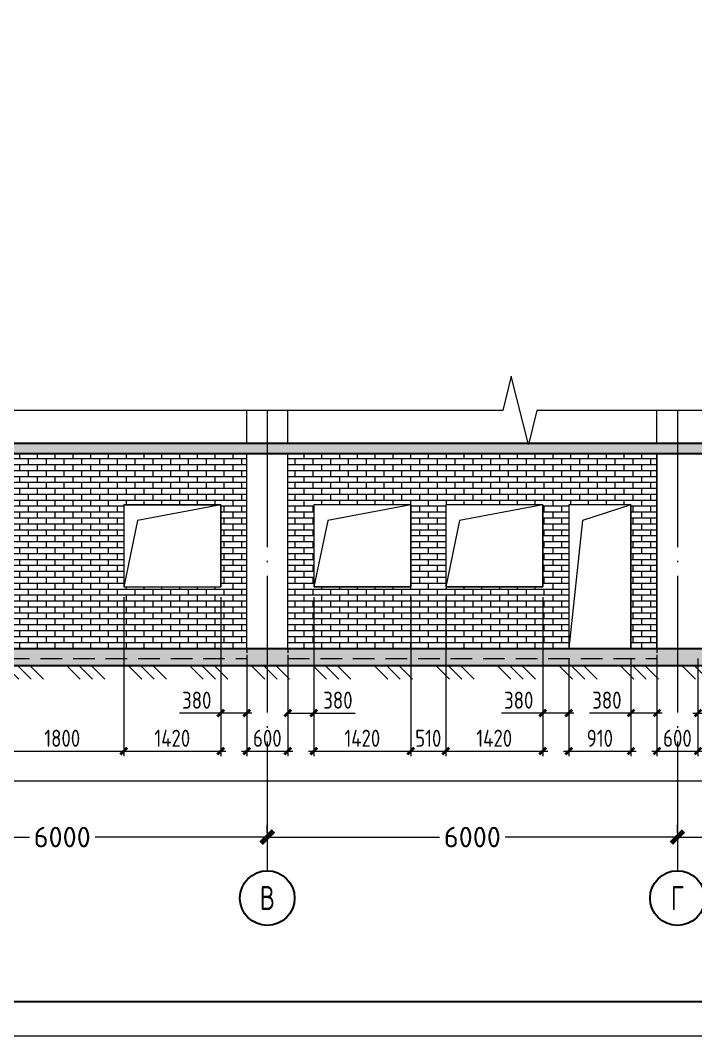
# Model space of a CAD drawing. Extents: x -965262 to 1142518, y -357520 to 71675.
# Drawn here: x 818629 to 828509, y -240088 to -225238 of the extents above; entities that cross this region are included whole.
import ezdxf

# ---------------------------------------------------------------- set-up
doc = ezdxf.new("R2010")
doc.units = 0
doc.header["$LTSCALE"] = 10
doc.linetypes.add('DOTE', pattern=[2.42, 2, -0.2, 0.02, -0.2])
doc.linetypes.add('HIDDEN', pattern=[9.525, 6.35, -3.175])
doc.layers.get('0').update_dxf_attribs({"linetype": 'CONTINUOUS', "lineweight": 30})
doc.layers.get('Defpoints').update_dxf_attribs({"linetype": 'CONTINUOUS'})
doc.layers.add('DOTE', color=7, linetype='DOTE', lineweight=9)
doc.styles.add('GOST 2.304', font='isocpeur.ttf', dxfattribs={"width": 0.75, "height": 250})
doc.styles.get("Standard").update_dxf_attribs({"font": 'isocpeur.ttf', "height": 300})
doc.styles.add('ГОСТ 2м', font='isocpeur.ttf', dxfattribs={"width": 0.8, "height": 250})
doc.dimstyles.get("Standard").update_dxf_attribs({"dimscale": 100, "dimtxt": 300, "dimasz": 1.8, "dimexe": 1.8, "dimexo": 0.625, "dimgap": 0.9, "dimtad": 0, "dimdec": 0, "dimzin": 0, "dimdsep": 46, "dimtxsty": 'Standard', "dimblk": 'ARCHTICK', "dimcen": 0.9, "dimclrd": 256, "dimclre": 256, "dimclrt": 256, "dimadec": 0, "dimazin": 0, "dimtfac": 1, "dimtdec": 0, "dimtofl": 0, "dimtmove": 0, "dimatfit": 3, "dimfxl": 1, "dimtolj": 1, "dimtzin": 0, "dimlwd": 15, "dimlwe": 15, "dimarcsym": 0})
doc.dimstyles.new('ГОСТ 2м', dxfattribs={"dimtxt": 250, "dimasz": 100, "dimexe": 75, "dimexo": 150, "dimgap": 62.5, "dimtad": 1, "dimdec": 0, "dimtxsty": 'ГОСТ 2м', "dimblk": 'ARCHTICK', "dimcen": 150, "dimdle": 75, "dimclrd": 256, "dimclre": 256, "dimclrt": 256, "dimadec": 0, "dimazin": 0, "dimtfac": 1, "dimtdec": 0, "dimtmove": 0, "dimatfit": 3, "dimldrblk": 'OBLIQUE', "dimfxl": 1, "dimlwd": 15, "dimlwe": 15, "dimarcsym": 0})
pattern_1 = [(45, (2139256.8, -229306.3), (-179.605122, 179.605122), []), (45, (2139436.4, -229306.3), (-179.605122, 179.605122), [317.5, -63.5, 0, -63.5])]
pattern_2 = [(0, (2139256.8, -229306.3), (0, 86.709504), []), (90, (2139256.8, -229306.3), (-130.048, 86.709504), [86.709504, -86.709504])]

# ---------------------------------------------------------------- blocks, each defined once
blk = doc.blocks.new('_ArchTick')
at = {"color": 0, "linetype": 'ByBlock', "lineweight": 0, "const_width": 0.4}
blk.add_lwpolyline([(-0.5, -0.5), (0.5, 0.5)], dxfattribs=at)
blk = doc.blocks.new('*D728')
at = {"lineweight": 15, "transparency": 16777216}
for p, q in [((816242, -237121), (816242, -237003)), ((822242, -237121), (822242, -237003)), ((816242, -237183), (818762, -237183)), ((822242, -237183), (819722, -237183))]:
    blk.add_line(p, q, dxfattribs=at)
at = {"layer": 'Defpoints', "color": 0, "lineweight": 15, "transparency": 16777216}
for p in [(816242, -237183, 1451), (822242, -237183), (822242, -237183)]:
    blk.add_point(p, dxfattribs=at)
at = {"lineweight": 15, "transparency": 16777216, "xscale": 180, "yscale": 180, "zscale": 180, "rotation": 180}
blk.add_blockref('_ArchTick', (816242, -237183), dxfattribs=at)
at = {"lineweight": 15, "transparency": 16777216, "xscale": 180, "yscale": 180, "zscale": 180}
blk.add_blockref('_ArchTick', (822242, -237183), dxfattribs=at)
at = {"lineweight": 15, "transparency": 16777216, "insert": (819242, -237183), "char_height": 300, "attachment_point": 5}
blk.add_mtext('\\A1;6000', dxfattribs=at)
blk = doc.blocks.new('*D729')
at = {"lineweight": 15, "transparency": 16777216}
for p, q in [((822242, -237121), (822242, -237003)), ((828242, -237121), (828242, -237003)), ((822242, -237183), (824762, -237183)), ((828242, -237183), (825722, -237183))]:
    blk.add_line(p, q, dxfattribs=at)
at = {"layer": 'Defpoints', "color": 0, "lineweight": 15, "transparency": 16777216}
for p in [(822242, -237183, 1451), (828242, -237183), (828242, -237183)]:
    blk.add_point(p, dxfattribs=at)
at = {"lineweight": 15, "transparency": 16777216, "xscale": 180, "yscale": 180, "zscale": 180, "rotation": 180}
blk.add_blockref('_ArchTick', (822242, -237183), dxfattribs=at)
at = {"lineweight": 15, "transparency": 16777216, "xscale": 180, "yscale": 180, "zscale": 180}
blk.add_blockref('_ArchTick', (828242, -237183), dxfattribs=at)
at = {"lineweight": 15, "transparency": 16777216, "insert": (825242, -237183), "char_height": 300, "attachment_point": 5}
blk.add_mtext('\\A1;6000', dxfattribs=at)
blk = doc.blocks.new('*D730')
at = {"lineweight": 15, "transparency": 16777216}
for p, q in [((828242, -237121), (828242, -237003)), ((834242, -237121), (834242, -237003)), ((828242, -237183), (830762, -237183)), ((834242, -237183), (831722, -237183))]:
    blk.add_line(p, q, dxfattribs=at)
at = {"layer": 'Defpoints', "color": 0, "lineweight": 15, "transparency": 16777216}
for p in [(828242, -237183, 1451), (834242, -237183), (834242, -237183)]:
    blk.add_point(p, dxfattribs=at)
at = {"lineweight": 15, "transparency": 16777216, "xscale": 180, "yscale": 180, "zscale": 180, "rotation": 180}
blk.add_blockref('_ArchTick', (828242, -237183), dxfattribs=at)
at = {"lineweight": 15, "transparency": 16777216, "xscale": 180, "yscale": 180, "zscale": 180}
blk.add_blockref('_ArchTick', (834242, -237183), dxfattribs=at)
at = {"lineweight": 15, "transparency": 16777216, "insert": (831242, -237183), "char_height": 300, "attachment_point": 5}
blk.add_mtext('\\A1;6000', dxfattribs=at)
blk = doc.blocks.new('*D734')
at = {"lineweight": 15, "transparency": 16777216}
for p, q in [((818342, -233673), (818342, -236000)), ((820142, -233673), (820142, -236000)), ((818267, -235925), (820217, -235925))]:
    blk.add_line(p, q, dxfattribs=at)
at = {"layer": 'Defpoints', "color": 0, "lineweight": 15, "transparency": 16777216}
for p in [(818342, -233523, -1318), (820142, -233523, -1552), (820142, -235925)]:
    blk.add_point(p, dxfattribs=at)
at = {"lineweight": 15, "transparency": 16777216, "xscale": 100, "yscale": 100, "zscale": 100, "rotation": 180}
blk.add_blockref('_ArchTick', (818342, -235925), dxfattribs=at)
at = {"lineweight": 15, "transparency": 16777216, "xscale": 100, "yscale": 100, "zscale": 100}
blk.add_blockref('_ArchTick', (820142, -235925), dxfattribs=at)
at = {"lineweight": 15, "transparency": 16777216, "insert": (819242, -235738), "char_height": 250, "attachment_point": 5, "style": 'ГОСТ 2м'}
blk.add_mtext('1800', dxfattribs=at)
blk = doc.blocks.new('_Oblique')
at = {"color": 0, "linetype": 'ByBlock', "lineweight": -2}
blk.add_line((-0.5, -0.5), (0.5, 0.5), dxfattribs=at)
blk = doc.blocks.new('*D748')
at = {"lineweight": 15, "transparency": 16777216}
for p, q in [((820142, -233673), (820142, -236000)), ((821562, -233673), (821562, -236000)), ((820067, -235925), (821637, -235925))]:
    blk.add_line(p, q, dxfattribs=at)
at = {"layer": 'Defpoints', "color": 0, "lineweight": 15, "transparency": 16777216}
for p in [(820142, -233523, -1552), (821562, -233523, -1655), (821562, -235925)]:
    blk.add_point(p, dxfattribs=at)
at = {"lineweight": 15, "transparency": 16777216, "xscale": 100, "yscale": 100, "zscale": 100, "rotation": 180}
blk.add_blockref('_ArchTick', (820142, -235925), dxfattribs=at)
at = {"lineweight": 15, "transparency": 16777216, "xscale": 100, "yscale": 100, "zscale": 100}
blk.add_blockref('_ArchTick', (821562, -235925), dxfattribs=at)
at = {"lineweight": 15, "transparency": 16777216, "insert": (820852, -235738), "char_height": 250, "attachment_point": 5, "style": 'ГОСТ 2м'}
blk.add_mtext('1420', dxfattribs=at)
blk = doc.blocks.new('*D749')
at = {"lineweight": 15, "transparency": 16777216}
for p, q in [((821562, -233673), (821562, -235444)), ((821942, -234573), (821942, -235444)), ((821562, -235369), (820957, -235369)), ((822017, -235369), (821562, -235369))]:
    blk.add_line(p, q, dxfattribs=at)
at = {"layer": 'Defpoints', "color": 0, "lineweight": 15, "transparency": 16777216}
for p in [(821562, -233523, -1655), (821942, -234423, 3689), (821562, -235369)]:
    blk.add_point(p, dxfattribs=at)
at = {"lineweight": 15, "transparency": 16777216, "xscale": 100, "yscale": 100, "zscale": 100, "rotation": 180}
blk.add_blockref('_ArchTick', (821562, -235369), dxfattribs=at)
at = {"lineweight": 15, "transparency": 16777216, "xscale": 100, "yscale": 100, "zscale": 100}
blk.add_blockref('_ArchTick', (821942, -235369), dxfattribs=at)
at = {"lineweight": 15, "transparency": 16777216, "insert": (821210, -235181), "char_height": 250, "attachment_point": 5, "style": 'ГОСТ 2м'}
blk.add_mtext('380', dxfattribs=at)
blk = doc.blocks.new('*D750')
at = {"lineweight": 15, "transparency": 16777216}
for p, q in [((821942, -234573), (821942, -236000)), ((822542, -234573), (822542, -236000)), ((821867, -235925), (822617, -235925))]:
    blk.add_line(p, q, dxfattribs=at)
at = {"layer": 'Defpoints', "color": 0, "lineweight": 15, "transparency": 16777216}
for p in [(821942, -234423, 3689), (822542, -234423, 3689), (822542, -235925)]:
    blk.add_point(p, dxfattribs=at)
at = {"lineweight": 15, "transparency": 16777216, "xscale": 100, "yscale": 100, "zscale": 100, "rotation": 180}
blk.add_blockref('_ArchTick', (821942, -235925), dxfattribs=at)
at = {"lineweight": 15, "transparency": 16777216, "xscale": 100, "yscale": 100, "zscale": 100}
blk.add_blockref('_ArchTick', (822542, -235925), dxfattribs=at)
at = {"lineweight": 15, "transparency": 16777216, "insert": (822242, -235738), "char_height": 250, "attachment_point": 5, "style": 'ГОСТ 2м'}
blk.add_mtext('600', dxfattribs=at)
blk = doc.blocks.new('*D751')
at = {"lineweight": 15, "transparency": 16777216}
for p, q in [((822922, -233673), (822922, -235444)), ((822542, -234573), (822542, -235444)), ((822542, -235369), (822997, -235369)), ((822922, -235369), (823527, -235369))]:
    blk.add_line(p, q, dxfattribs=at)
at = {"layer": 'Defpoints', "color": 0, "lineweight": 15, "transparency": 16777216}
for p in [(822922, -233523, -1655), (822542, -234423, 3689), (822542, -235369)]:
    blk.add_point(p, dxfattribs=at)
at = {"lineweight": 15, "transparency": 16777216, "xscale": 100, "yscale": 100, "zscale": 100, "rotation": 180}
blk.add_blockref('_ArchTick', (822542, -235369), dxfattribs=at)
at = {"lineweight": 15, "transparency": 16777216, "xscale": 100, "yscale": 100, "zscale": 100}
blk.add_blockref('_ArchTick', (822922, -235369), dxfattribs=at)
at = {"lineweight": 15, "transparency": 16777216, "insert": (823275, -235181), "char_height": 250, "attachment_point": 5, "style": 'ГОСТ 2м'}
blk.add_mtext('380', dxfattribs=at)
blk = doc.blocks.new('*D752')
at = {"lineweight": 15, "transparency": 16777216}
for p, q in [((822922, -233673), (822922, -236000)), ((824342, -233673), (824342, -236000)), ((822847, -235925), (824417, -235925))]:
    blk.add_line(p, q, dxfattribs=at)
at = {"layer": 'Defpoints', "color": 0, "lineweight": 15, "transparency": 16777216}
for p in [(822922, -233523, 3689), (824342, -233523, 3689), (824342, -235925)]:
    blk.add_point(p, dxfattribs=at)
at = {"lineweight": 15, "transparency": 16777216, "xscale": 100, "yscale": 100, "zscale": 100, "rotation": 180}
blk.add_blockref('_ArchTick', (822922, -235925), dxfattribs=at)
at = {"lineweight": 15, "transparency": 16777216, "xscale": 100, "yscale": 100, "zscale": 100}
blk.add_blockref('_ArchTick', (824342, -235925), dxfattribs=at)
at = {"lineweight": 15, "transparency": 16777216, "insert": (823632, -235738), "char_height": 250, "attachment_point": 5, "style": 'ГОСТ 2м'}
blk.add_mtext('1420', dxfattribs=at)
blk = doc.blocks.new('*D753')
at = {"lineweight": 15, "transparency": 16777216}
for p, q in [((824342, -233673), (824342, -236000)), ((824852, -233673), (824852, -236000)), ((824267, -235925), (824927, -235925))]:
    blk.add_line(p, q, dxfattribs=at)
at = {"layer": 'Defpoints', "color": 0, "lineweight": 15, "transparency": 16777216}
for p in [(824342, -233523, 3689), (824852, -233523, 3689), (824852, -235925)]:
    blk.add_point(p, dxfattribs=at)
at = {"lineweight": 15, "transparency": 16777216, "xscale": 100, "yscale": 100, "zscale": 100, "rotation": 180}
blk.add_blockref('_ArchTick', (824342, -235925), dxfattribs=at)
at = {"lineweight": 15, "transparency": 16777216, "xscale": 100, "yscale": 100, "zscale": 100}
blk.add_blockref('_ArchTick', (824852, -235925), dxfattribs=at)
at = {"lineweight": 15, "transparency": 16777216, "insert": (824597, -235738), "char_height": 250, "attachment_point": 5, "style": 'ГОСТ 2м'}
blk.add_mtext('510', dxfattribs=at)
blk = doc.blocks.new('*D754')
at = {"lineweight": 15, "transparency": 16777216}
for p, q in [((824852, -233673), (824852, -236000)), ((826272, -233673), (826272, -236000)), ((824777, -235925), (826347, -235925))]:
    blk.add_line(p, q, dxfattribs=at)
at = {"layer": 'Defpoints', "color": 0, "lineweight": 15, "transparency": 16777216}
for p in [(824852, -233523, 3689), (826272, -233523, 3689), (826272, -235925)]:
    blk.add_point(p, dxfattribs=at)
at = {"lineweight": 15, "transparency": 16777216, "xscale": 100, "yscale": 100, "zscale": 100, "rotation": 180}
blk.add_blockref('_ArchTick', (824852, -235925), dxfattribs=at)
at = {"lineweight": 15, "transparency": 16777216, "xscale": 100, "yscale": 100, "zscale": 100}
blk.add_blockref('_ArchTick', (826272, -235925), dxfattribs=at)
at = {"lineweight": 15, "transparency": 16777216, "insert": (825562, -235738), "char_height": 250, "attachment_point": 5, "style": 'ГОСТ 2м'}
blk.add_mtext('1420', dxfattribs=at)
blk = doc.blocks.new('*D755')
at = {"lineweight": 15, "transparency": 16777216}
for p, q in [((826272, -233673), (826272, -235444)), ((826652, -234573), (826652, -235444)), ((826272, -235369), (825667, -235369)), ((826727, -235369), (826272, -235369))]:
    blk.add_line(p, q, dxfattribs=at)
at = {"layer": 'Defpoints', "color": 0, "lineweight": 15, "transparency": 16777216}
for p in [(826272, -233523, 3689), (826652, -234423, 3689), (826272, -235369)]:
    blk.add_point(p, dxfattribs=at)
at = {"lineweight": 15, "transparency": 16777216, "xscale": 100, "yscale": 100, "zscale": 100, "rotation": 180}
blk.add_blockref('_ArchTick', (826272, -235369), dxfattribs=at)
at = {"lineweight": 15, "transparency": 16777216, "xscale": 100, "yscale": 100, "zscale": 100}
blk.add_blockref('_ArchTick', (826652, -235369), dxfattribs=at)
at = {"lineweight": 15, "transparency": 16777216, "insert": (825920, -235181), "char_height": 250, "attachment_point": 5, "style": 'ГОСТ 2м'}
blk.add_mtext('380', dxfattribs=at)
blk = doc.blocks.new('*D756')
at = {"lineweight": 15, "transparency": 16777216}
for p, q in [((826652, -234573), (826652, -236000)), ((827562, -234573), (827562, -236000)), ((826577, -235925), (827637, -235925))]:
    blk.add_line(p, q, dxfattribs=at)
at = {"layer": 'Defpoints', "color": 0, "lineweight": 15, "transparency": 16777216}
for p in [(826652, -234423, 3689), (827562, -234423, 3689), (827562, -235925)]:
    blk.add_point(p, dxfattribs=at)
at = {"lineweight": 15, "transparency": 16777216, "xscale": 100, "yscale": 100, "zscale": 100, "rotation": 180}
blk.add_blockref('_ArchTick', (826652, -235925), dxfattribs=at)
at = {"lineweight": 15, "transparency": 16777216, "xscale": 100, "yscale": 100, "zscale": 100}
blk.add_blockref('_ArchTick', (827562, -235925), dxfattribs=at)
at = {"lineweight": 15, "transparency": 16777216, "insert": (827107, -235738), "char_height": 250, "attachment_point": 5, "style": 'ГОСТ 2м'}
blk.add_mtext('910', dxfattribs=at)
blk = doc.blocks.new('*D757')
at = {"lineweight": 15, "transparency": 16777216}
for p, q in [((827562, -234573), (827562, -235444)), ((827942, -234573), (827942, -235444)), ((827562, -235369), (826957, -235369)), ((828017, -235369), (827562, -235369))]:
    blk.add_line(p, q, dxfattribs=at)
at = {"layer": 'Defpoints', "color": 0, "lineweight": 15, "transparency": 16777216}
for p in [(827562, -234423, 3689), (827942, -234423, 3689), (827562, -235369)]:
    blk.add_point(p, dxfattribs=at)
at = {"lineweight": 15, "transparency": 16777216, "xscale": 100, "yscale": 100, "zscale": 100, "rotation": 180}
blk.add_blockref('_ArchTick', (827562, -235369), dxfattribs=at)
at = {"lineweight": 15, "transparency": 16777216, "xscale": 100, "yscale": 100, "zscale": 100}
blk.add_blockref('_ArchTick', (827942, -235369), dxfattribs=at)
at = {"lineweight": 15, "transparency": 16777216, "insert": (827210, -235181), "char_height": 250, "attachment_point": 5, "style": 'ГОСТ 2м'}
blk.add_mtext('380', dxfattribs=at)
blk = doc.blocks.new('*D758')
at = {"lineweight": 15, "transparency": 16777216}
for p, q in [((827942, -234573), (827942, -236000)), ((828542, -234573), (828542, -236000)), ((827867, -235925), (828617, -235925))]:
    blk.add_line(p, q, dxfattribs=at)
at = {"layer": 'Defpoints', "color": 0, "lineweight": 15, "transparency": 16777216}
for p in [(827942, -234423, 3689), (828542, -234423, 3689), (828542, -235925)]:
    blk.add_point(p, dxfattribs=at)
at = {"lineweight": 15, "transparency": 16777216, "xscale": 100, "yscale": 100, "zscale": 100, "rotation": 180}
blk.add_blockref('_ArchTick', (827942, -235925), dxfattribs=at)
at = {"lineweight": 15, "transparency": 16777216, "xscale": 100, "yscale": 100, "zscale": 100}
blk.add_blockref('_ArchTick', (828542, -235925), dxfattribs=at)
at = {"lineweight": 15, "transparency": 16777216, "insert": (828242, -235738), "char_height": 250, "attachment_point": 5, "style": 'ГОСТ 2м'}
blk.add_mtext('600', dxfattribs=at)
blk = doc.blocks.new('*D759')
at = {"lineweight": 15, "transparency": 16777216}
for p, q in [((828922, -233673), (828922, -235444)), ((828542, -234573), (828542, -235444)), ((828467, -235369), (828922, -235369)), ((828922, -235369), (829527, -235369))]:
    blk.add_line(p, q, dxfattribs=at)
at = {"layer": 'Defpoints', "color": 0, "lineweight": 15, "transparency": 16777216}
for p in [(828922, -233523, 3689), (828542, -234423, 3689), (828922, -235369)]:
    blk.add_point(p, dxfattribs=at)
at = {"lineweight": 15, "transparency": 16777216, "xscale": 100, "yscale": 100, "zscale": 100, "rotation": 180}
blk.add_blockref('_ArchTick', (828542, -235369), dxfattribs=at)
at = {"lineweight": 15, "transparency": 16777216, "xscale": 100, "yscale": 100, "zscale": 100}
blk.add_blockref('_ArchTick', (828922, -235369), dxfattribs=at)
at = {"lineweight": 15, "transparency": 16777216, "insert": (829275, -235181), "char_height": 250, "attachment_point": 5, "style": 'ГОСТ 2м'}
blk.add_mtext('380', dxfattribs=at)

msp = doc.modelspace()

# ---------------------------------------------------------------- hatches: boundary and pattern name
at = {"lineweight": 15}
h = msp.add_hatch(dxfattribs=at)
h.set_pattern_fill('ANSI35', color=256, scale=40)
h.set_pattern_definition(pattern_1)
h.paths.add_polyline_path([(810242.2, -231773.2), (810242.2, -231623.2), (813952.2, -231623.2), (813952.2, -231423.2), (834092.2, -231423.2), (834092.2, -231123.2), (834742.2, -231123.2), (834742.2, -231273.2), (834242.2, -231273.2), (834242.2, -231573.2), (814102.2, -231573.2), (814102.2, -231773.2)])
h = msp.add_hatch(dxfattribs=at)
h.set_pattern_fill('AR-BRSTD', color=1, scale=1.28)
h.set_pattern_definition(pattern_2)
h.paths.add_polyline_path([(821942.2, -231573.2), (816542.2, -231573.2), (816542.2, -234423.2), (821942.2, -234423.2)])
h.paths.add_polyline_path([(818342, -233523.2), (816922.1, -233523.2), (816922.1, -232323.2), (818342, -232323.2)], flags=16)
h.paths.add_polyline_path([(820142.1, -233523.2), (821562, -233523.2), (821562, -232323.2), (820142.1, -232323.2)], flags=16)
h = msp.add_hatch(dxfattribs=at)
h.set_pattern_fill('AR-BRSTD', color=1, scale=1.28)
h.set_pattern_definition(pattern_2)
h.paths.add_polyline_path([(827942.2, -231573.2), (822542.2, -231573.2), (822542.2, -234423.2), (826652.3, -234423.2), (826652.4, -232323.2), (827562.4, -232323.2), (827562.3, -234423.2), (827942.2, -234423.2)])
h.paths.add_polyline_path([(826272.4, -232323.4), (826272.3, -233523.2), (826272.3, -233523.4), (824852.3, -233523.4), (824852.4, -232323.4)], flags=16)
h.paths.add_polyline_path([(824342.3, -233523.2), (824342.3, -233523.4), (822922.3, -233523.4), (822922.4, -232323.4), (824342.4, -232323.4)], flags=16)
h = msp.add_hatch(dxfattribs=at)
h.set_pattern_fill('ANSI35', color=256, scale=40)
h.set_pattern_definition(pattern_1)
h.paths.add_polyline_path([(834742.2, -234673.2), (801342.2, -234673.2), (801342.2, -234423.2), (834742.2, -234423.2)])
h = msp.add_hatch(dxfattribs=at)
h.set_pattern_fill('MCSHATCHBG', color=256, scale=40, angle=90, style=0, pattern_type=2)
h.set_pattern_definition([(135, (914731.15, -189699.03), (-450, -450), []), (135, (914731.15, -189519.03), (-450, -450), []), (135, (914731.15, -190239.03), (-450, -450), [])])
h.paths.add_polyline_path([(801842.2, -234673.2), (801342.2, -234673.2), (801342.2, -234873.2), (801842.2, -234873.2)])
h.paths.add_polyline_path([(825577.2, -234673.2), (801842.2, -234673.2), (801842.2, -234873.2), (825377.2, -234873.2), (825377.2, -234873.2), (826077.2, -234873.2), (826077.2, -234873.2), (834742.2, -234873.2), (834742.2, -234673.2), (825877.2, -234673.2), (825713.1, -234673.2), (825414.8, -234673.2)])

# ---------------------------------------------------------------- linework, layer by layer
for p, q in [((821942.2, -231423.2, 11999), (821942.2, -230943.2, 12027.3)), ((822542.2, -231423.2, 11999), (822542.2, -230943.2, 12027.3)), ((827942.2, -231423.2, 11999), (827942.2, -230943.2, 11999)), ((821942.2, -234423.2, 11999), (821942.2, -231573.2, 11999)), ((822542.2, -234423.2, 11999), (822542.2, -231573.2, 11999)), ((827942.2, -234423.2, 11999), (827942.2, -231573.2, 11999))]:
    msp.add_line(p, q, dxfattribs=at)
at = {"color": 5, "lineweight": 15, "ltscale": 10, "extrusion": (0, 1, 0)}
msp.add_line((834742.2, -230943.2, 12027.3), (826186.7, -230943.2, 12027.3), dxfattribs=at)
for p, q in [((813952.2, -231423.2, 7207.4), (834092.2, -231423.2, 11999)), ((814102.2, -231573.2, 7207.4), (834242.2, -231573.2, 5736.3)), ((801342.2, -234423.2, 8121.8), (834742.2, -234423.2, 5699.7)), ((801342.2, -234673.2, 8122), (834742.2, -234673.2, 5660.4))]:
    msp.add_line(p, q)
at = {"color": 1, "lineweight": 15}
for p, q in [((822542.2, -234423.2, 11999), (822542.2, -231573.2, 11999)), ((822542.2, -231573.2, 11999), (827942.2, -231573.2, 11999)), ((827942.2, -231573.2, 11999), (827942.2, -234423.2, 11999)), ((820142, -232323.2, 6758.5), (821562, -232323.2, 6655.5)), ((820142, -232323.2, 11999), (820142.1, -233523.2, 11999)), ((821562, -232323.2, 17006.1), (820345.1, -232551.3, 19935.3)), ((821562, -232323.2, 11999), (821562.1, -233523.2, 11999)), ((822922.4, -232323.2, 11999), (822922.3, -233523.2, 11999)), ((824342.4, -232323.2, 6758.5), (822922.4, -232323.2, 6655.5)), ((824342.4, -232323.2, 17006.1), (823125.4, -232551.3, 19935.3)), ((824342.4, -232323.2, 11999), (824342.3, -233523.2, 11999)), ((824852.4, -232323.2, 11999), (824852.3, -233523.2, 11999)), ((826272.4, -232323.2, 6758.5), (824852.4, -232323.2, 6655.5)), ((826272.4, -232323.2, 17006.1), (825055.4, -232551.3, 19935.3)), ((826272.4, -232323.2, 11999), (826272.3, -233523.2, 11999)), ((826652.4, -232323.2, 11999), (826652.3, -234423.2, 11999)), ((827562.4, -232323.2, 11999), (826652.4, -232323.2, 11999)), ((827562.4, -232323.2, 11999), (826652.4, -232323.2, 11999)), ((826652.4, -232323.2, 11999), (826652.4, -234423.2, 11999)), ((827562.4, -232323.2, 11999), (826855.4, -232551.3, 25278.8)), ((827562.4, -232323.2, 11999), (827562.3, -234423.2, 11999)), ((827562.3, -234423.2, 11999), (827562.4, -232323.2, 11999)), ((820345.1, -232551.3, 19935.3), (820142.1, -233523.2, 11999)), ((823125.4, -232551.3, 19935.3), (822922.4, -233523.2, 11999)), ((825055.4, -232551.3, 19935.3), (824852.4, -233523.2, 11999)), ((826855.4, -232551.3, 25278.8), (826652.3, -234423.2, 11999)), ((820142.1, -233523.2, 6758.5), (821562.1, -233523.2, 6655.5)), ((824342.3, -233523.2, 6758.5), (822922.3, -233523.2, 6655.5)), ((826272.3, -233523.2, 6758.5), (824852.3, -233523.2, 6655.5)), ((826652.4, -234423.2, 11999), (822542.2, -234423.2, 11999)), ((822542.2, -234423.2, 11999), (822542.2, -234423.2, 11999)), ((827942.2, -234423.2, 11999), (827562.3, -234423.2, 11999))]:
    msp.add_line(p, q, dxfattribs=at)
at = {"color": 1, "linetype": 'HIDDEN', "lineweight": 15}
for p, q in [((821942.2, -234423.2, 11999), (821942.2, -234573.2, 11999)), ((822542.2, -234423.2, 11999), (822542.2, -234573.2, 11999)), ((827942.2, -234423.2, 11999), (827942.2, -234573.2, 11999))]:
    msp.add_line(p, q, dxfattribs=at)
at = {"color": 1, "linetype": 'HIDDEN', "lineweight": 15, "ltscale": 5}
for p, q in [((816542.2, -234573.2, 11999), (821942.2, -234573.2, 11999)), ((822542.2, -234573.2, 11999), (827942.2, -234573.2, 11999))]:
    msp.add_line(p, q, dxfattribs=at)
at = {"lineweight": 15, "elevation": 9801.8}
msp.add_lwpolyline([(796267.6, -240087.8), (880367.6, -240087.8), (880367.6, -180687.8), (796267.6, -180687.8)], close=True, dxfattribs=at)
msp.add_lwpolyline([(796267.6, -240087.8), (880367.6, -240087.8), (880367.6, -180687.8), (796267.6, -180687.8)], close=True, dxfattribs=at)
at = {"elevation": 9801.8}
msp.add_lwpolyline([(798267.6, -239587.8), (879867.6, -239587.8), (879867.6, -181187.8), (798267.6, -181187.8)], close=True, dxfattribs=at)
msp.add_lwpolyline([(798267.6, -239587.8), (879867.6, -239587.8), (879867.6, -181187.8), (798267.6, -181187.8)], close=True, dxfattribs=at)
at = {"color": 5, "lineweight": 15, "ltscale": 10, "elevation": 12027.3}
for points in [[(825811.7, -230443.2), (825686.7, -230943.2)], [(826061.7, -231443.2), (825811.7, -230443.2)], [(826186.7, -230943.2), (826061.7, -231443.2)]]:
    msp.add_lwpolyline(points, dxfattribs=at)
at = {"color": 5, "lineweight": 15, "ltscale": 10, "extrusion": (0, 1, 0)}
for points, elevation in [([(-825686.7, 12027.3), (-817130.7, 12027.3)], -230943.2), ([(-834742.2, 12003.1), (-818292.2, 12003.1)], -236367.3)]:
    msp.add_lwpolyline(points, dxfattribs=dict(at, elevation=elevation))
at = {"color": 1, "lineweight": 15}
for points, elevation in [([(820142.1, -233523.2), (821562, -233523.2), (821562, -232323.2), (820142.1, -232323.2)], 6758.5), ([(822922.4, -233523.4), (824342.3, -233523.4), (824342.3, -232323.4), (822922.4, -232323.4)], 11999), ([(824852.4, -233523.4), (826272.3, -233523.4), (826272.3, -232323.4), (824852.4, -232323.4)], 11999)]:
    msp.add_lwpolyline(points, close=True, dxfattribs=dict(at, elevation=elevation))
at = {"layer": 'DOTE', "ltscale": 100}
for p, q in [((822242.2, -230943.2, 12027.3), (822242.2, -237674.7, 11999)), ((828242.2, -230943.2, 12299.1), (828242.2, -237674.7, 11999))]:
    msp.add_line(p, q, dxfattribs=at)
at = {"layer": 'DOTE', "linetype": 'Continuous', "lineweight": 30}
for centre in [(822242.2, -238074.7, 12003.1), (828242.2, -238074.7, 12003.1)]:
    msp.add_circle(centre, 400, dxfattribs=at)

# ---------------------------------------------------------------- texts
at = {"layer": 'DOTE', "linetype": 'Continuous', "lineweight": 30, "ltscale": 100, "char_height": 350, "width": 800, "attachment_point": 5, "style": 'GOST 2.304'}
for s, insert in [('В', (822242.2, -238074.7, 12003.1)), ('Г', (828242.2, -238074.7, 12003.1))]:
    msp.add_mtext(s, dxfattribs=dict(at, insert=insert))

# ---------------------------------------------------------------- dimensions: what is measured, and where the dimension line sits
at = {"lineweight": 15}
for base, p1, p2, dimstyle, picture, middle in [((820142.1, -235925.1, 8310.4), (818342, -233523.2, 6992), (820142.1, -233523.2, 6758.5), 'ГОСТ 2м', '*D734', (819242, -235737.6, 8310.4)), ((821562.1, -235925.1, 8310.4), (820142.1, -233523.2, 6758.5), (821562.1, -233523.2, 6655.5), 'ГОСТ 2м', '*D748', (820852.1, -235737.6, 8310.4)), ((821562.1, -235368.7, 8310.4), (821942.2, -234423.2, 11999), (821562.1, -233523.2, 6655.5), 'ГОСТ 2м', '*D749', (821209.6, -235181.2, 8310.4)), ((824342.3, -235925.1, 8310.4), (822922.4, -233523.4, 11999), (824342.3, -233523.2, 11999), 'ГОСТ 2м', '*D752', (823632.3, -235737.6, 8310.4)), ((824852.4, -235925.1, 8310.4), (824342.3, -233523.4, 11999), (824852.4, -233523.4, 11999), 'ГОСТ 2м', '*D753', (824597.3, -235737.6, 8310.4)), ((826272.3, -235925.1, 8310.4), (824852.4, -233523.4, 11999), (826272.3, -233523.2, 11999), 'ГОСТ 2м', '*D754', (825562.3, -235737.6, 8310.4)), ((826272.3, -235368.7, 8310.4), (826652.4, -234423.2, 11999), (826272.3, -233523.4, 11999), 'ГОСТ 2м', '*D755', (825919.8, -235181.2, 8310.4)), ((828922.1, -235368.7, 8310.4), (828542.2, -234423.2, 11999), (828922.1, -233523.2, 11999), 'ГОСТ 2м', '*D759', (829274.6, -235181.2, 8310.4)), ((822542.2, -235925.1, 8310.4), (821942.2, -234423.2, 11999), (822542.2, -234423.2, 11999), 'ГОСТ 2м', '*D750', (822242.2, -235737.6, 8310.4)), ((827562.3, -235925.1, 8310.4), (826652.4, -234423.2, 11999), (827562.3, -234423.2, 11999), 'ГОСТ 2м', '*D756', (827107.3, -235737.6, 8310.4)), ((827562.3, -235368.7, 8310.4), (827942.2, -234423.2, 11999), (827562.3, -234423.2, 11999), 'ГОСТ 2м', '*D757', (827209.8, -235181.2, 8310.4)), ((828542.2, -235925.1, 8310.4), (827942.2, -234423.2, 11999), (828542.2, -234423.2, 11999), 'ГОСТ 2м', '*D758', (828242.2, -235737.6, 8310.4)), ((822242.2, -237183.2, 13454.4), (816242.2, -237183.2, 14905.6), (822242.2, -237183.2, 13454.4), 'Standard', '*D728', (819242.2, -237183.2, 13454.4)), ((828242.2, -237183.2, 13454.4), (822242.2, -237183.2, 14905.6), (828242.2, -237183.2, 13454.4), 'Standard', '*D729', (825242.2, -237183.2, 13454.4)), ((834242.2, -237183.2, 13454.4), (828242.2, -237183.2, 14905.6), (834242.2, -237183.2, 13454.4), 'Standard', '*D730', (831242.2, -237183.2, 13454.4))]:
    dim = msp.add_linear_dim(base=base, p1=p1, p2=p2, dimstyle=dimstyle, dxfattribs=at)
    dim.commit()
    dim.dimension.update_dxf_attribs({"geometry": picture, "text_midpoint": middle})
dim = msp.add_linear_dim(base=(822542.2, -235368.7, 8310.4), p1=(822922.3, -233523.2, 6655.5), p2=(822542.2, -234423.2, 11999), dimstyle='ГОСТ 2м', dxfattribs=at)
dim.commit()
dim.dimension.update_dxf_attribs({"geometry": '*D751', "text_midpoint": (823274.8, -235368.7, 8310.4), "dimtype": 160})

doc.saveas('drawing.dxf')
